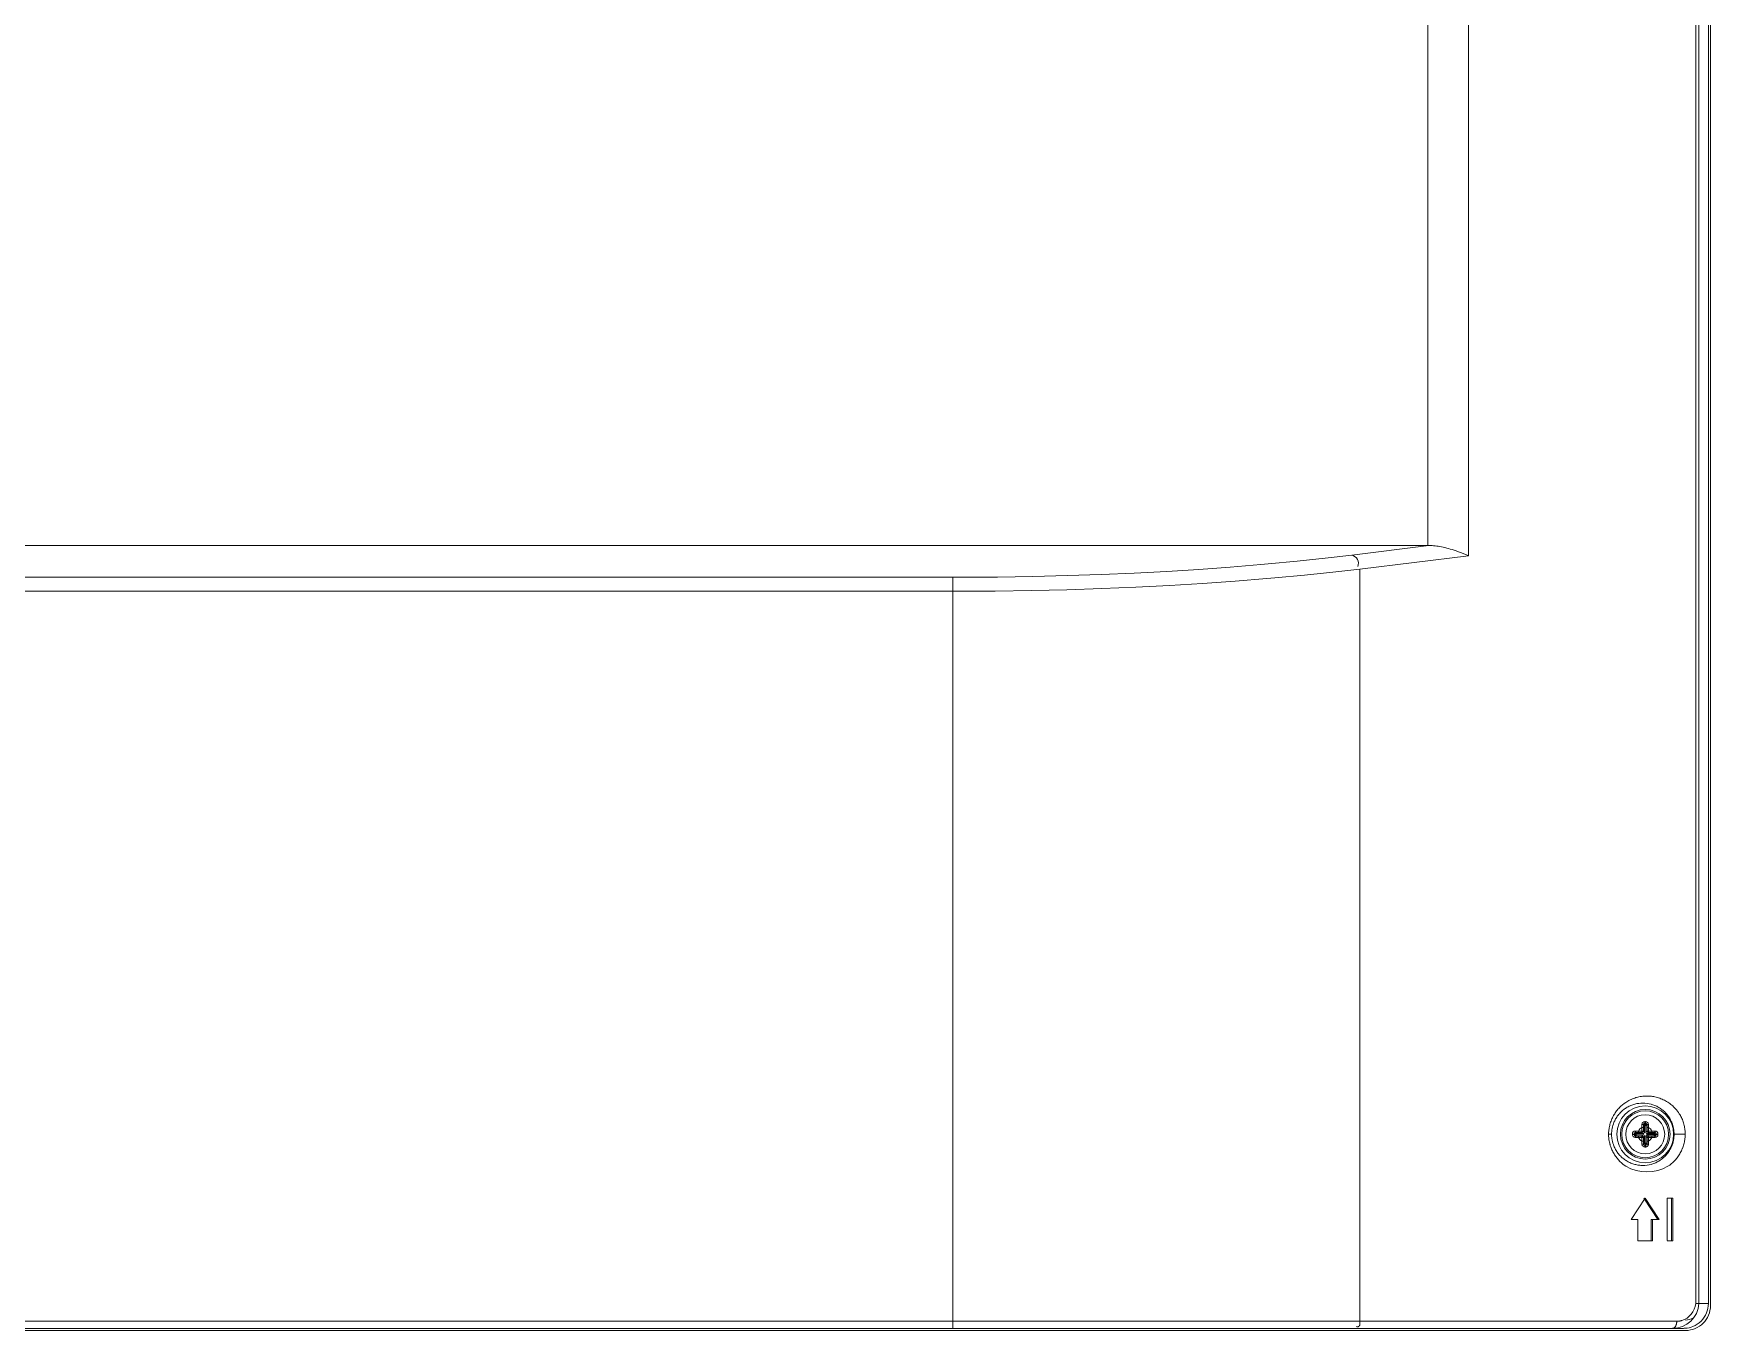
# Model space of a CAD drawing. Extents: x -382 to 1420, y -377 to 265.
# Drawn here: x -180.55 to -171.25, y -25.76 to -18.56 of the extents above; entities that cross this region are included whole.
import ezdxf

# ---------------------------------------------------------------- set-up
doc = ezdxf.new("R2010")
doc.units = 0
doc.header["$MEASUREMENT"] = 0
doc.layers.add('PDF_レイヤー 1', color=7, linetype='CONTINUOUS')

msp = doc.modelspace()

# ---------------------------------------------------------------- linework, layer by layer
at = {"layer": 'PDF_レイヤー 1', "lineweight": 0}
for points in [[(-223.44117, -25.76022), (-171.38649, -25.76022, 0.4143145), (-171.24868, -25.62245), (-171.24868, 6.93063, 0.4143145), (-171.38648, 7.06835), (-228.48682, 7.06835, 0.4143145), (-228.62463, 6.93063), (-228.62463, -25.62245, 0.4143145), (-228.48684, -25.76022), (-224.79078, -25.76022)], [(-228.61284, -25.61062, 0.020237), (-228.61242, -25.62094, 0.0768274), (-228.60256, -25.66288, 0.1002389), (-228.57255, -25.70786, 0.0963949), (-228.52739, -25.73797, 0.0991788), (-228.4745, -25.74841), (-171.39888, -25.74841, 0.0213893), (-171.38909, -25.748, 0.077189), (-171.34599, -25.73801, 0.1002389), (-171.30103, -25.708, 0.1012685), (-171.27092, -25.66312, 0.0994966), (-171.26046, -25.61062), (-171.33059, -25.61062), (-171.33061, 6.84425), (-172.59133, 5.1687), (-172.81714, 5.16869), (-172.81714, 3.04596)], [(-171.31405, 6.84425), (-171.31405, -25.61065, -0.4131024), (-171.45848, -25.74841), (-171.45696, -25.74828), (-171.45557, -25.748), (-171.45404, -25.74758), (-171.45251, -25.74689), (-171.45085, -25.74591), (-171.44946, -25.74494), (-171.44779, -25.74355), (-171.44765, -25.74341), (-171.44612, -25.74189), (-171.4446, -25.74022), (-171.44349, -25.73842), (-171.44224, -25.73633), (-171.44099, -25.73397), (-171.43987, -25.73161), (-171.4391, -25.72917), (-171.4391, -25.72903), (-171.4384, -25.72708), (-171.43785, -25.72528), (-171.43743, -25.72319), (-171.43701, -25.72111), (-171.4366, -25.71917), (-171.43632, -25.71722), (-171.43618, -25.71514), (-171.43604, -25.7132), (-171.4359, -25.71111), (-171.4359, -25.70889)], [(-185.10948, -21.40391), (-172.81077, -21.40391), (-173.23809, -21.45668, -0.457919), (-173.20601, -21.51986)], [(-171.81391, -24.67136), (-171.81391, -24.67747), (-171.81363, -24.68358), (-171.81308, -24.68983), (-171.81252, -24.6958), (-171.81169, -24.70205), (-171.81058, -24.70844), (-171.80933, -24.71469), (-171.80794, -24.72094), (-171.80641, -24.72705), (-171.80613, -24.72802), (-171.80433, -24.73427), (-171.80225, -24.74038), (-171.80016, -24.74635), (-171.7978, -24.75232), (-171.7953, -24.75815), (-171.79266, -24.76385), (-171.78989, -24.7694), (-171.78697, -24.77482), (-171.78391, -24.7801), (-171.78072, -24.78524, 0.0558069), (-171.75075, -24.8224, 0.049463), (-171.71825, -24.8487, 0.2733489), (-171.48438, -24.8487, 0.0527935), (-171.44905, -24.81936), (-171.44489, -24.81519), (-171.441, -24.81075), (-171.43711, -24.80603), (-171.43322, -24.8013), (-171.42961, -24.79617), (-171.42614, -24.79103), (-171.42253, -24.78575), (-171.41933, -24.78033), (-171.416, -24.77464), (-171.41309, -24.76895), (-171.41017, -24.76311), (-171.40739, -24.75728), (-171.40489, -24.75117), (-171.40461, -24.75075), (-171.40239, -24.74464), (-171.40017, -24.73853), (-171.39809, -24.73242), (-171.39642, -24.72631), (-171.39461, -24.72006), (-171.39323, -24.71381), (-171.39198, -24.70756), (-171.391, -24.70145), (-171.39017, -24.69534), (-171.38948, -24.68923), (-171.38892, -24.68312), (-171.38864, -24.67715), (-171.38864, -24.67132), (-171.38864, -24.6652), (-171.38892, -24.65909), (-171.38948, -24.65284), (-171.39017, -24.64673), (-171.391, -24.64048), (-171.39198, -24.6341), (-171.39323, -24.62799), (-171.39461, -24.62174), (-171.39628, -24.61563), (-171.39656, -24.61451), (-171.39836, -24.60827), (-171.40031, -24.60215), (-171.40253, -24.59618), (-171.40475, -24.59021), (-171.40739, -24.58438), (-171.40989, -24.57868), (-171.41281, -24.57313), (-171.41558, -24.56771), (-171.41878, -24.56244), (-171.42186, -24.55726, 0.0410386), (-171.44383, -24.52863), (-171.44828, -24.52377), (-171.45314, -24.51905), (-171.45814, -24.51433), (-171.46341, -24.50975), (-171.46869, -24.50544), (-171.47425, -24.50128), (-171.47994, -24.49711), (-171.48577, -24.49336), (-171.49174, -24.48961), (-171.49786, -24.486), (-171.5041, -24.4828), (-171.51035, -24.47961), (-171.51674, -24.47669), (-171.52327, -24.47392), (-171.52994, -24.47156), (-171.53646, -24.46919), (-171.54327, -24.46725), (-171.54993, -24.46544), (-171.5566, -24.46378), (-171.56327, -24.46239), (-171.56993, -24.46142), (-171.5766, -24.46045), (-171.58326, -24.45975), (-171.59007, -24.45933), (-171.59701, -24.45906), (-171.60368, -24.45906), (-171.61062, -24.45933), (-171.61757, -24.45975), (-171.62465, -24.46045), (-171.63159, -24.46142), (-171.6384, -24.46239), (-171.64534, -24.46378), (-171.65229, -24.46544), (-171.65909, -24.46725), (-171.66201, -24.46794), (-171.66881, -24.47017), (-171.67548, -24.47253), (-171.68201, -24.47503), (-171.68839, -24.4778), (-171.69478, -24.48058), (-171.70089, -24.48378), (-171.70686, -24.48697), (-171.71284, -24.49058), (-171.71834, -24.49405, 0.0546394), (-171.75374, -24.52322), (-171.75776, -24.52752), (-171.76179, -24.53197), (-171.76568, -24.53669), (-171.76929, -24.54155), (-171.77304, -24.54655), (-171.77665, -24.55169), (-171.77998, -24.55696), (-171.78346, -24.56238), (-171.78651, -24.56794), (-171.78957, -24.57363), (-171.79248, -24.57946), (-171.79526, -24.58543), (-171.79762, -24.59141), (-171.7979, -24.59182), (-171.80026, -24.59793), (-171.80248, -24.60404), (-171.80443, -24.61029), (-171.80623, -24.6164), (-171.8079, -24.62265), (-171.80929, -24.6289), (-171.81054, -24.63515), (-171.81165, -24.64126), (-171.81248, -24.64737), (-171.81317, -24.65334), (-171.81373, -24.65946), (-171.81401, -24.66543), (-171.81392, -24.67132), (-171.7974, -24.67132, -0.0469185), (-171.7942, -24.63882, -0.050462), (-171.78452, -24.60609), (-171.7823, -24.60095), (-171.78008, -24.59595), (-171.77744, -24.59095), (-171.7748, -24.58595), (-171.77189, -24.58109), (-171.76883, -24.57623), (-171.7655, -24.5715), (-171.76217, -24.56692), (-171.75855, -24.56248), (-171.75814, -24.56164), (-171.75425, -24.5572), (-171.7505, -24.55303), (-171.74661, -24.54887), (-171.74247, -24.54491), (-171.73845, -24.5413), (-171.734, -24.53755), (-171.72956, -24.53408), (-171.72511, -24.53061), (-171.72039, -24.52741), (-171.71553, -24.52436), (-171.71067, -24.5213), (-171.71039, -24.52116), (-171.70511, -24.51838), (-171.70012, -24.51575), (-171.69498, -24.51325), (-171.6897, -24.51102), (-171.68442, -24.50894), (-171.67914, -24.50714), (-171.67401, -24.50547), (-171.66873, -24.50394, -0.0644341), (-171.62354, -24.49812)], [(-171.62351, -24.49812, -0.0645087), (-171.57824, -24.50409), (-171.5731, -24.50576), (-171.56782, -24.50729), (-171.56254, -24.50923), (-171.55727, -24.51145), (-171.55213, -24.51354), (-171.54685, -24.51618), (-171.54171, -24.51868), (-171.53671, -24.52159), (-171.53616, -24.52187), (-171.53116, -24.52493), (-171.52644, -24.52812), (-171.52171, -24.53131), (-171.51727, -24.53479), (-171.51269, -24.53826), (-171.50852, -24.54187), (-171.50451, -24.54572, -0.0557155), (-171.47958, -24.5752, -0.05009), (-171.46291, -24.60682, -0.0451684), (-171.4534, -24.63907, -0.0380446), (-171.45035, -24.67132), (-171.38868, -24.67132)], [(-171.64824, -24.661), (-171.64991, -24.661), (-171.65144, -24.66114), (-171.65311, -24.66114), (-171.65477, -24.66114), (-171.6563, -24.66114), (-171.65783, -24.66114), (-171.65949, -24.66127), (-171.66033, -24.66127), (-171.66185, -24.66127), (-171.66352, -24.66141), (-171.66435, -24.66141), (-171.66463, -24.66086), (-171.66477, -24.6603), (-171.66491, -24.66002), (-171.66505, -24.65919), (-171.66519, -24.6585), (-171.66519, -24.65836), (-171.66533, -24.65753), (-171.66547, -24.65669), (-171.6656, -24.65586), (-171.6656, -24.65503), (-171.6656, -24.65419), (-171.66572, -24.65341, 0.4136881), (-171.68159, -24.66982), (-171.68159, -24.67009), (-171.68159, -24.67037), (-171.68159, -24.67079), (-171.68159, -24.67107), (-171.68159, -24.67134), (-171.68159, -24.67162), (-171.68159, -24.6719), (-171.68159, -24.67232), (-171.68159, -24.67259), (-171.68156, -24.6728), (-171.68045, -24.6728), (-171.67948, -24.6728), (-171.67837, -24.6728), (-171.6774, -24.6728), (-171.67628, -24.6728), (-171.67517, -24.6728), (-171.6742, -24.6728), (-171.67323, -24.6728), (-171.67253, -24.6728), (-171.67142, -24.6728), (-171.66965, -24.67136), (-171.66867, -24.67205), (-171.66756, -24.67261), (-171.66659, -24.67316), (-171.6659, -24.67344), (-171.66465, -24.67386), (-171.6634, -24.67427), (-171.66229, -24.67455), (-171.66117, -24.67483), (-171.65992, -24.67497), (-171.65867, -24.67511), (-171.65826, -24.67511)], [(-171.62883, -24.61651, 0.0066664), (-171.62869, -24.63387, 0.1728735), (-171.64827, -24.65346, 0.0164704), (-171.66572, -24.65341)], [(-171.60796, -24.65986), (-171.60796, -24.66014), (-171.60782, -24.66041), (-171.60782, -24.66055), (-171.60768, -24.66083), (-171.60754, -24.66111), (-171.60754, -24.66139), (-171.6074, -24.66152), (-171.6074, -24.6618), (-171.60726, -24.66208), (-171.60728, -24.66241), (-171.60728, -24.66214), (-171.60714, -24.66186), (-171.60714, -24.66158), (-171.60714, -24.66144), (-171.60714, -24.66116), (-171.60714, -24.66089), (-171.60714, -24.66061), (-171.607, -24.66061), (-171.607, -24.66033), (-171.607, -24.66019), (-171.60701, -24.65994), (-171.60067, -24.65337, 0.3445724), (-171.59301, -24.66098), (-171.5994, -24.66751), (-171.59968, -24.66751), (-171.59996, -24.66751), (-171.60024, -24.66751), (-171.60037, -24.66751), (-171.60065, -24.66751), (-171.60093, -24.66765), (-171.60121, -24.66765), (-171.60135, -24.66765), (-171.60162, -24.66765), (-171.60185, -24.66764, -0.2781733), (-171.60794, -24.65991), (-171.607, -24.65996), (-171.607, -24.62399), (-171.60797, -24.62399)], [(-171.57336, -24.68922, 0.0166665), (-171.55596, -24.68927), (-171.55596, -24.68844), (-171.5561, -24.68761), (-171.5561, -24.68677), (-171.55624, -24.68594), (-171.55624, -24.68511), (-171.55652, -24.68427), (-171.55652, -24.68413), (-171.55666, -24.68344), (-171.55679, -24.68261), (-171.55693, -24.68233), (-171.55707, -24.68177), (-171.55735, -24.68122), (-171.56346, -24.67511), (-171.59943, -24.6743), (-171.56346, -24.6743), (-171.56332, -24.6743), (-171.56249, -24.67416), (-171.56166, -24.67388), (-171.5611, -24.67347), (-171.56068, -24.67319), (-171.56041, -24.6725), (-171.56013, -24.67194), (-171.55999, -24.67138), (-171.56013, -24.67069), (-171.56041, -24.67014), (-171.56068, -24.66944), (-171.5611, -24.66916), (-171.56166, -24.66875), (-171.56249, -24.66847), (-171.56332, -24.66833), (-171.56346, -24.66833), (-171.5994, -24.66834), (-171.5994, -24.66751), (-171.56346, -24.6675), (-171.56346, -24.66752), (-171.55735, -24.66141), (-171.55707, -24.66086), (-171.55693, -24.66044), (-171.55679, -24.66016), (-171.55666, -24.65933), (-171.55652, -24.6585), (-171.55652, -24.65836), (-171.55624, -24.65753), (-171.55624, -24.65669), (-171.5561, -24.65586), (-171.5561, -24.65503), (-171.55596, -24.65419), (-171.55596, -24.65336, 0.0166665), (-171.5734, -24.65341), (-171.60062, -24.65341), (-171.60062, -24.63383)], [(-171.55596, -24.65343, -0.4136881), (-171.54016, -24.66982), (-171.54127, -24.66982), (-171.5421, -24.66982), (-171.54321, -24.66982), (-171.54432, -24.66982), (-171.54543, -24.66982), (-171.54655, -24.66982), (-171.54752, -24.66982), (-171.54849, -24.66982), (-171.54918, -24.66982), (-171.5503, -24.66982), (-171.55057, -24.66982), (-171.55207, -24.67126), (-171.55304, -24.67057), (-171.55416, -24.67001), (-171.55513, -24.66945), (-171.55582, -24.66918), (-171.55707, -24.66876), (-171.55818, -24.66834), (-171.55943, -24.66807), (-171.56054, -24.66779), (-171.56179, -24.66765), (-171.56304, -24.66751), (-171.56346, -24.66751)], [(-171.74682, -24.79337), (-171.75071, -24.78935), (-171.7546, -24.78504), (-171.75835, -24.78074), (-171.76182, -24.77629), (-171.7621, -24.77574), (-171.76557, -24.77115), (-171.76876, -24.76643), (-171.77196, -24.76157), (-171.77473, -24.75657), (-171.77751, -24.75171), (-171.78001, -24.74671), (-171.78237, -24.74171), (-171.78445, -24.73657, -0.0475237), (-171.79415, -24.70387), (-171.79484, -24.70067), (-171.7954, -24.69748), (-171.79582, -24.69429), (-171.79623, -24.69095), (-171.79665, -24.68776), (-171.79665, -24.68762), (-171.79693, -24.68429), (-171.79706, -24.68109), (-171.7972, -24.6779), (-171.7972, -24.67457), (-171.79734, -24.67137)], [(-171.45035, -24.67132, -0.044084), (-171.45351, -24.70351, -0.0488222), (-171.46493, -24.74052, -0.0453098), (-171.47965, -24.76754, -0.0084369), (-171.48548, -24.77574), (-171.48881, -24.78004), (-171.49256, -24.78435), (-171.49618, -24.78851), (-171.50006, -24.79254), (-171.50423, -24.79643), (-171.50854, -24.80046), (-171.51284, -24.80421), (-171.51742, -24.80782), (-171.52214, -24.81129), (-171.52256, -24.81171), (-171.52742, -24.8149), (-171.53228, -24.81823), (-171.53714, -24.82115), (-171.54228, -24.82407), (-171.54728, -24.82657), (-171.55242, -24.82907), (-171.5577, -24.83129), (-171.56284, -24.83351), (-171.56811, -24.83531), (-171.57325, -24.83698), (-171.57839, -24.83851, -0.0644041), (-171.62354, -24.84449), (-171.62895, -24.84436), (-171.63437, -24.84408), (-171.63979, -24.84366), (-171.64534, -24.84297), (-171.6509, -24.84213), (-171.65659, -24.84116), (-171.66215, -24.83991), (-171.66784, -24.83852), (-171.6734, -24.83686), (-171.67909, -24.83505), (-171.68451, -24.83311), (-171.68478, -24.83297), (-171.6902, -24.83075), (-171.69575, -24.82852), (-171.70103, -24.82602), (-171.70617, -24.82339), (-171.71131, -24.82061), (-171.71617, -24.81769), (-171.72089, -24.81464), (-171.72561, -24.81144), (-171.7302, -24.80811), (-171.7345, -24.80478), (-171.73853, -24.80117), (-171.74242, -24.79769)], [(-171.62883, -24.7261), (-171.62883, -24.7243), (-171.62883, -24.72277), (-171.62883, -24.7218), (-171.62883, -24.72013), (-171.62883, -24.71833), (-171.62883, -24.71666), (-171.62883, -24.71485), (-171.62883, -24.71305), (-171.62883, -24.71138), (-171.62869, -24.70958), (-171.62864, -24.7088, -0.1728735), (-171.64822, -24.68922), (-171.65002, -24.68922), (-171.65169, -24.68922), (-171.65349, -24.68936), (-171.6553, -24.68936), (-171.65697, -24.68936), (-171.65711, -24.68936), (-171.65877, -24.68936), (-171.66044, -24.68936), (-171.66224, -24.68936), (-171.66391, -24.68936), (-171.66574, -24.68927), (-171.6656, -24.68844), (-171.6656, -24.68761), (-171.6656, -24.68677), (-171.66547, -24.68594), (-171.66533, -24.68511), (-171.66519, -24.68427), (-171.66519, -24.68413), (-171.66505, -24.6833), (-171.66477, -24.68247), (-171.66477, -24.68219), (-171.66463, -24.68177), (-171.66435, -24.68122), (-171.65826, -24.67513), (-171.65826, -24.6743), (-171.62218, -24.67427), (-171.62218, -24.67511), (-171.65829, -24.67511, -1.1382395), (-171.65826, -24.66833), (-171.62215, -24.66751), (-171.65826, -24.66751), (-171.66434, -24.66134), (-171.66545, -24.66148), (-171.66615, -24.66162), (-171.66726, -24.66204), (-171.66809, -24.66273), (-171.66878, -24.66343), (-171.66934, -24.66398), (-171.6699, -24.66495), (-171.67045, -24.6662), (-171.67087, -24.66718), (-171.67101, -24.66843), (-171.67101, -24.66968), (-171.67101, -24.66982), (-171.67142, -24.66982), (-171.67253, -24.66982), (-171.67323, -24.66982), (-171.6742, -24.66982), (-171.67517, -24.66982), (-171.67628, -24.66982), (-171.6774, -24.66982), (-171.67837, -24.66982), (-171.67948, -24.66982), (-171.68045, -24.66982), (-171.68156, -24.66982, 0.4136881), (-171.66576, -24.68919)], [(-171.61987, -24.67498, -0.2781733), (-171.61444, -24.6802), (-171.61444, -24.68048), (-171.61458, -24.68076), (-171.61458, -24.68104), (-171.61458, -24.68118), (-171.61458, -24.68145), (-171.61458, -24.68173), (-171.61458, -24.68201), (-171.61458, -24.68229), (-171.61458, -24.68243), (-171.61457, -24.68269), (-171.62105, -24.68926, 0.3607235), (-171.62869, -24.68166), (-171.62869, -24.70874), (-171.62109, -24.7088), (-171.62109, -24.68922), (-171.64822, -24.68926), (-171.64822, -24.68162), (-171.6287, -24.68163), (-171.62218, -24.67511), (-171.62204, -24.67511), (-171.62176, -24.67511), (-171.62148, -24.67511), (-171.62121, -24.67511), (-171.62107, -24.67511), (-171.62079, -24.67497), (-171.62051, -24.67497), (-171.62023, -24.67497), (-171.61996, -24.67497), (-171.61982, -24.675), (-171.61996, -24.67486), (-171.62023, -24.67486), (-171.62051, -24.67472), (-171.62079, -24.67472), (-171.62107, -24.67458), (-171.62121, -24.67444), (-171.62148, -24.67444), (-171.62176, -24.6743), (-171.62204, -24.6743), (-171.61987, -24.67498)], [(-171.55735, -24.68122), (-171.55818, -24.68122), (-171.55985, -24.68136), (-171.56124, -24.68136), (-171.56221, -24.68136), (-171.56374, -24.6815), (-171.56541, -24.6815), (-171.56693, -24.6815), (-171.5686, -24.6815), (-171.57027, -24.6815), (-171.57179, -24.68163), (-171.57331, -24.68162), (-171.59303, -24.68162), (-171.60183, -24.67497, 0.284871), (-171.60794, -24.68268), (-171.60794, -24.71864), (-171.607, -24.71863), (-171.60089, -24.72474), (-171.60033, -24.72502), (-171.59992, -24.72516), (-171.59964, -24.7253), (-171.5988, -24.72544), (-171.59797, -24.72571), (-171.59783, -24.72571), (-171.597, -24.72585), (-171.59617, -24.72599), (-171.59533, -24.72599), (-171.5945, -24.72613), (-171.59367, -24.72613), (-171.59292, -24.72614), (-171.59292, -24.72725), (-171.59319, -24.72892), (-171.59375, -24.73073), (-171.59431, -24.73225), (-171.59486, -24.73378), (-171.59583, -24.73517), (-171.59694, -24.73656), (-171.59778, -24.73739), (-171.59917, -24.73864), (-171.60055, -24.73948), (-171.60153, -24.74003), (-171.60305, -24.74086), (-171.60486, -24.74142), (-171.60639, -24.74184), (-171.60833, -24.74198), (-171.61228, -24.74198), (-171.61214, -24.74198), (-171.612, -24.74198), (-171.61186, -24.74198), (-171.61172, -24.74198), (-171.61158, -24.74198), (-171.61144, -24.74198), (-171.6113, -24.74198), (-171.61116, -24.74198), (-171.61103, -24.74198), (-171.61079, -24.74198), (-171.61065, -24.74198), (-171.61051, -24.74198), (-171.61037, -24.74198), (-171.61023, -24.74198), (-171.6101, -24.74198), (-171.60996, -24.74198), (-171.60982, -24.74198), (-171.60968, -24.74198), (-171.6094, -24.74198), (-171.60926, -24.74198, -0.4160873), (-171.62889, -24.72613), (-171.62805, -24.72613), (-171.62722, -24.72613), (-171.62639, -24.72599), (-171.62555, -24.72599), (-171.62472, -24.72585), (-171.62389, -24.72571), (-171.62361, -24.72571), (-171.62305, -24.72557), (-171.62222, -24.7253), (-171.6218, -24.7253), (-171.62139, -24.72502), (-171.62069, -24.72474), (-171.62083, -24.72405), (-171.62083, -24.72238), (-171.62083, -24.72085), (-171.62097, -24.72002), (-171.62097, -24.71835), (-171.62097, -24.71669), (-171.62111, -24.71516), (-171.62111, -24.71349), (-171.62111, -24.71196), (-171.62111, -24.7103), (-171.62111, -24.70877)], [(-171.59303, -24.7087), (-171.59299, -24.68158, 0.3607235), (-171.60061, -24.68923), (-171.607, -24.6827), (-171.60728, -24.6802), (-171.60728, -24.68048), (-171.60714, -24.68076), (-171.60714, -24.68104), (-171.60714, -24.68118), (-171.60714, -24.68145), (-171.60714, -24.68173), (-171.60714, -24.68201), (-171.607, -24.68201), (-171.607, -24.68229), (-171.607, -24.68243), (-171.607, -24.6827), (-171.60794, -24.71864), (-171.60794, -24.71878), (-171.60808, -24.71962), (-171.60836, -24.72045), (-171.60864, -24.72114), (-171.60905, -24.72142), (-171.60961, -24.72184), (-171.6103, -24.72212), (-171.61086, -24.72212), (-171.61141, -24.72212), (-171.61211, -24.72184), (-171.61266, -24.72142), (-171.61294, -24.72114), (-171.61336, -24.72045), (-171.61364, -24.71962), (-171.61378, -24.71878), (-171.61378, -24.71864), (-171.61378, -24.6827), (-171.61458, -24.68268), (-171.61458, -24.71864), (-171.61375, -24.71864, 0.1519287), (-171.61079, -24.73003), (-171.61075, -24.73153), (-171.61228, -24.73153), (-171.61079, -24.73153), (-171.60943, -24.73153), (-171.60943, -24.73195), (-171.60943, -24.73292), (-171.60943, -24.73362), (-171.60943, -24.73459), (-171.60943, -24.7357), (-171.60943, -24.73681), (-171.60929, -24.73778), (-171.60929, -24.73889), (-171.60929, -24.74), (-171.60929, -24.74098), (-171.61228, -24.74195), (-171.61228, -24.74098), (-171.61228, -24.74), (-171.61228, -24.73889), (-171.61228, -24.73778), (-171.61228, -24.73681), (-171.61228, -24.7357), (-171.61228, -24.73459), (-171.61228, -24.73362), (-171.61228, -24.73292), (-171.61228, -24.73195), (-171.61228, -24.73153), (-171.61241, -24.73153), (-171.61366, -24.73153), (-171.61491, -24.73125), (-171.61603, -24.73098), (-171.61714, -24.73042), (-171.61811, -24.72973), (-171.61866, -24.72931), (-171.6195, -24.72862), (-171.62005, -24.72764), (-171.62047, -24.72667), (-171.62061, -24.72584), (-171.62075, -24.72473)], [(-171.57336, -24.68158), (-171.57336, -24.68922), (-171.60062, -24.68916), (-171.60062, -24.70874), (-171.59299, -24.70874, -0.0066664), (-171.59289, -24.7261)], [(-171.556, -24.68922, 0.4136881), (-171.54016, -24.6728), (-171.54127, -24.6728), (-171.5421, -24.6728), (-171.54321, -24.6728), (-171.54432, -24.6728), (-171.54543, -24.6728), (-171.54655, -24.6728), (-171.54752, -24.6728), (-171.54849, -24.6728), (-171.54918, -24.6728), (-171.5503, -24.6728), (-171.55057, -24.6728), (-171.55207, -24.67136), (-171.55304, -24.67205), (-171.55416, -24.67261), (-171.55513, -24.67316), (-171.55568, -24.67344), (-171.55693, -24.67386), (-171.55804, -24.67427), (-171.55929, -24.67455), (-171.56054, -24.67483), (-171.56166, -24.67497), (-171.56291, -24.67511), (-171.56346, -24.67511), (-171.56346, -24.67427)], [(-228.43748, -25.70896), (-171.43581, -25.70889), (-171.43317, -25.70889), (-171.43039, -25.70889), (-171.42761, -25.70861), (-171.42483, -25.70861), (-171.4222, -25.70833), (-171.41942, -25.70792), (-171.41664, -25.7075), (-171.41386, -25.70695), (-171.41122, -25.70639), (-171.40859, -25.7057), (-171.40845, -25.7057, 0.3058217), (-171.33059, -25.61062)]]:
    msp.add_lwpolyline(points, format="xyb", dxfattribs=at)
for points in [[(-171.26047, 6.91931), (-171.26047, -25.61058)], [(-172.59133, 5.1687), (-172.59133, -21.45993), (-172.60299, -21.45507), (-172.61646, -21.44966), (-172.62924, -21.44452), (-172.64174, -21.4398), (-172.64771, -21.43771), (-172.65938, -21.43355), (-172.67063, -21.42966), (-172.68146, -21.42633), (-172.69215, -21.42299), (-172.70229, -21.42022), (-172.71229, -21.41758), (-172.72201, -21.41522), (-172.73159, -21.41299), (-172.74076, -21.41105), (-172.74992, -21.40938), (-172.75881, -21.40786), (-172.7677, -21.40661), (-172.77617, -21.40549), (-172.78464, -21.4048), (-172.79298, -21.40411), (-172.80117, -21.40369), (-172.80909, -21.40327), (-172.81714, -21.40327)], [(-172.81714, -21.40391), (-172.81714, -2.38657)], [(-173.23812, -21.45667), (-173.38741, -21.47417), (-173.54212, -21.49056), (-173.70363, -21.50583), (-173.74335, -21.50944), (-173.91431, -21.52347), (-174.08832, -21.53611), (-174.26539, -21.54708), (-174.44565, -21.55666), (-174.62952, -21.56444), (-174.81701, -21.57069), (-175.00852, -21.57541), (-175.20419, -21.57847), (-175.40473, -21.57985), (-175.45112, -21.57985)], [(-173.19418, -25.70902), (-173.19418, -21.53439), (-172.59131, -21.45995)], [(-185.19682, -21.65744), (-185.19682, -21.57981), (-175.45102, -21.57981)], [(-173.19418, -21.53439), (-173.34458, -21.55161), (-173.50165, -21.56799), (-173.6665, -21.58341), (-173.70983, -21.58716), (-173.88689, -21.60132), (-174.06702, -21.6141), (-174.25019, -21.62507), (-174.43643, -21.63465), (-174.62613, -21.64257), (-174.81931, -21.64882), (-175.01652, -21.65326), (-175.21761, -21.65618), (-175.42328, -21.65743), (-175.45217, -21.65743)], [(-175.45214, -25.74841), (-175.45214, -21.57976)], [(-175.45214, -21.65739), (-185.19683, -21.65739)], [(-171.62889, -24.61649), (-171.62805, -24.61649), (-171.62722, -24.61649), (-171.62639, -24.61663), (-171.62555, -24.61663), (-171.62472, -24.61676), (-171.62389, -24.6169), (-171.62361, -24.6169), (-171.62277, -24.61718), (-171.62208, -24.61732), (-171.6218, -24.61746), (-171.62125, -24.6176), (-171.62069, -24.61788), (-171.61458, -24.62399), (-171.61458, -24.62343), (-171.61458, -24.62218), (-171.6143, -24.62107), (-171.61403, -24.61996), (-171.61375, -24.61871), (-171.61347, -24.61746), (-171.61291, -24.61635), (-171.61264, -24.61565), (-171.61208, -24.61454), (-171.61166, -24.61357), (-171.61083, -24.6126)], [(-171.62109, -24.65346), (-171.62109, -24.63387), (-171.62873, -24.63387)], [(-171.62869, -24.66101), (-171.62869, -24.63393)], [(-171.62109, -24.63387), (-171.62109, -24.63304), (-171.62109, -24.63137), (-171.62109, -24.62985), (-171.62109, -24.62915), (-171.62109, -24.62749), (-171.62096, -24.62582), (-171.62096, -24.62429), (-171.62096, -24.62263), (-171.62082, -24.62096), (-171.62082, -24.61943), (-171.62068, -24.6179)], [(-171.62069, -24.61788), (-171.62055, -24.61676), (-171.62041, -24.61593), (-171.62, -24.61496), (-171.61944, -24.61413), (-171.61861, -24.61329), (-171.61805, -24.61288), (-171.61722, -24.61218), (-171.61708, -24.61204), (-171.61583, -24.61163), (-171.61472, -24.61121), (-171.61347, -24.61107), (-171.61222, -24.61107)], [(-171.61378, -24.65996), (-171.61378, -24.62399), (-171.61461, -24.62399)], [(-171.61444, -24.66241), (-171.61444, -24.66214), (-171.61458, -24.66186), (-171.61458, -24.66158), (-171.61458, -24.66144), (-171.61458, -24.66116), (-171.61458, -24.66089), (-171.61458, -24.66061), (-171.61458, -24.66033), (-171.61458, -24.66019), (-171.61458, -24.65991), (-171.61458, -24.62394)], [(-171.61378, -24.62399), (-171.61378, -24.62385), (-171.61364, -24.62301), (-171.61336, -24.62218), (-171.61294, -24.62149), (-171.61266, -24.62121), (-171.61211, -24.62079), (-171.61141, -24.62051), (-171.61086, -24.62051), (-171.6103, -24.62051), (-171.60961, -24.62079), (-171.60905, -24.62121), (-171.60864, -24.62149), (-171.60836, -24.62218), (-171.60808, -24.62301), (-171.60794, -24.62385), (-171.60794, -24.62399), (-171.60794, -24.65996)], [(-171.61079, -24.60066), (-171.61107, -24.60066), (-171.61121, -24.60066), (-171.61135, -24.60066), (-171.61148, -24.60066), (-171.61162, -24.60066), (-171.61176, -24.60066), (-171.6119, -24.60066), (-171.61204, -24.60066), (-171.61218, -24.60066), (-171.61232, -24.60066)], [(-171.61079, -24.61258), (-171.61232, -24.61106)], [(-171.61079, -24.6111), (-171.61232, -24.6111)], [(-171.61228, -24.6111), (-171.61228, -24.61068), (-171.61228, -24.60971), (-171.61228, -24.60902), (-171.61228, -24.60804), (-171.61228, -24.60693), (-171.61228, -24.60582), (-171.61228, -24.60485), (-171.61228, -24.60374), (-171.61228, -24.60263), (-171.61228, -24.60166), (-171.61228, -24.60068)], [(-171.61082, -24.6111), (-171.60943, -24.6111), (-171.61082, -24.61263)], [(-171.61075, -24.6126), (-171.61005, -24.61357), (-171.6095, -24.61454), (-171.60894, -24.61565), (-171.6088, -24.61621), (-171.60839, -24.61732), (-171.60797, -24.61857), (-171.60755, -24.61982), (-171.60742, -24.62107), (-171.60714, -24.62204), (-171.607, -24.62329), (-171.607, -24.62399), (-171.60089, -24.61788), (-171.60033, -24.6176), (-171.59992, -24.61732), (-171.5995, -24.61732), (-171.59867, -24.61704), (-171.59797, -24.6169), (-171.59783, -24.6169), (-171.597, -24.61676), (-171.59617, -24.61663), (-171.59533, -24.61663), (-171.5945, -24.61649), (-171.59367, -24.61649), (-171.59283, -24.61649)], [(-171.66965, -24.67132), (-171.67103, -24.67284)], [(-171.66435, -24.68122), (-171.66547, -24.68108), (-171.66616, -24.68094), (-171.66727, -24.68052), (-171.66797, -24.67983), (-171.6688, -24.67913), (-171.66935, -24.67858), (-171.66991, -24.67775), (-171.67005, -24.67747), (-171.6706, -24.67636), (-171.67088, -24.67511), (-171.67102, -24.67386), (-171.67102, -24.67275)], [(-171.67101, -24.67273), (-171.67101, -24.66982), (-171.66962, -24.67134)], [(-171.66965, -24.67126), (-171.66867, -24.67057), (-171.66756, -24.67001), (-171.66659, -24.66945), (-171.6659, -24.66918), (-171.66479, -24.66876), (-171.66354, -24.66834), (-171.66242, -24.66807), (-171.66117, -24.66779), (-171.66006, -24.66765), (-171.65881, -24.66751), (-171.65826, -24.66751), (-171.65826, -24.66834)], [(-171.64822, -24.68162), (-171.64905, -24.68162), (-171.65072, -24.68148), (-171.65224, -24.68148), (-171.65308, -24.68148), (-171.65474, -24.68148), (-171.65641, -24.68148), (-171.6578, -24.68148), (-171.65947, -24.68134), (-171.66113, -24.68134), (-171.66266, -24.68134), (-171.66433, -24.6812)], [(-171.61987, -24.66765), (-171.62001, -24.66779), (-171.62029, -24.66779), (-171.62057, -24.66793), (-171.62084, -24.66793), (-171.62112, -24.66807), (-171.62126, -24.6682), (-171.62154, -24.6682), (-171.62182, -24.66834), (-171.62209, -24.66834), (-171.62223, -24.66834)], [(-171.62218, -24.66833), (-171.62218, -24.6675)], [(-171.62218, -24.66751), (-171.62204, -24.66751), (-171.62176, -24.66751), (-171.62148, -24.66751), (-171.62121, -24.66751), (-171.62107, -24.66751), (-171.62079, -24.66765), (-171.62051, -24.66765), (-171.62023, -24.66765), (-171.61996, -24.66765), (-171.61982, -24.66765)], [(-171.61458, -24.71864), (-171.62069, -24.72476)], [(-171.61378, -24.65991), (-171.61378, -24.66019), (-171.61378, -24.66047), (-171.61391, -24.66061), (-171.61405, -24.66089), (-171.61405, -24.66116), (-171.61419, -24.66144), (-171.61433, -24.66158), (-171.61433, -24.66186), (-171.61447, -24.66214), (-171.61447, -24.66241)], [(-171.607, -24.71864), (-171.607, -24.7192), (-171.60714, -24.72045), (-171.60728, -24.72156), (-171.60755, -24.72267), (-171.60783, -24.72392), (-171.60825, -24.72517), (-171.60867, -24.72628), (-171.60894, -24.72698), (-171.6095, -24.72809), (-171.61005, -24.72906), (-171.61075, -24.73003)], [(-171.60089, -24.72474), (-171.60103, -24.72585), (-171.6013, -24.72669), (-171.60172, -24.72766), (-171.60228, -24.72849), (-171.60297, -24.72932), (-171.60367, -24.72974), (-171.6045, -24.73044), (-171.60464, -24.73057), (-171.60575, -24.73099), (-171.607, -24.73141), (-171.60825, -24.73155), (-171.6095, -24.73155)], [(-171.5994, -24.66833), (-171.59968, -24.66833), (-171.59996, -24.66833), (-171.60024, -24.66819), (-171.60051, -24.66819), (-171.60065, -24.66805), (-171.60093, -24.66791), (-171.60121, -24.66791), (-171.60135, -24.66777), (-171.60162, -24.66777), (-171.6019, -24.66764)], [(-171.60183, -24.67497), (-171.60155, -24.67483), (-171.60128, -24.67483), (-171.60114, -24.67469), (-171.60086, -24.67469), (-171.60058, -24.67455), (-171.60044, -24.67441), (-171.60017, -24.67441), (-171.59989, -24.67427), (-171.59961, -24.67427), (-171.59933, -24.67427)], [(-171.60062, -24.70874), (-171.60062, -24.70958), (-171.60062, -24.71124), (-171.60062, -24.71277), (-171.60062, -24.71346), (-171.60062, -24.71513), (-171.60062, -24.7168), (-171.60076, -24.71833), (-171.60076, -24.71999), (-171.60076, -24.72166), (-171.6009, -24.72319), (-171.6009, -24.72471)], [(-171.5994, -24.6743), (-171.5994, -24.67513)], [(-171.57336, -24.66101), (-171.57253, -24.66101), (-171.57086, -24.66115), (-171.56947, -24.66115), (-171.56864, -24.66115), (-171.56697, -24.66115), (-171.56531, -24.66115), (-171.56378, -24.66115), (-171.56225, -24.66129), (-171.56059, -24.66129), (-171.55892, -24.66129), (-171.55739, -24.66143)], [(-171.55057, -24.6728), (-171.55057, -24.67294), (-171.55071, -24.67419), (-171.55085, -24.67544), (-171.55113, -24.67641), (-171.55168, -24.67766), (-171.55238, -24.67863), (-171.5528, -24.67919), (-171.55363, -24.67988), (-171.55446, -24.68058), (-171.55557, -24.681), (-171.55627, -24.68113), (-171.55738, -24.68127)], [(-171.55735, -24.66141), (-171.55624, -24.66155), (-171.55554, -24.66169), (-171.55443, -24.66211), (-171.55374, -24.6628), (-171.55277, -24.6635), (-171.55235, -24.66405), (-171.55166, -24.66489), (-171.55166, -24.66516), (-171.5511, -24.66627), (-171.55082, -24.66752), (-171.55055, -24.66877), (-171.55055, -24.66989)], [(-171.55206, -24.67132), (-171.55053, -24.66979)], [(-171.54013, -24.6728), (-171.54013, -24.67252), (-171.54013, -24.67225), (-171.54013, -24.67183), (-171.54013, -24.67155), (-171.54013, -24.67127), (-171.54013, -24.671), (-171.54013, -24.67072), (-171.54013, -24.6703), (-171.54013, -24.67002), (-171.54013, -24.66989)], [(-171.61079, -25.02556), (-171.68842, -25.14375)], [(-171.61757, -25.02556), (-171.53994, -25.14375)], [(-171.53321, -25.14368), (-171.61085, -25.02549)], [(-171.48981, -25.02556), (-171.48981, -25.26179)], [(-171.45754, -25.02556), (-171.48976, -25.02556)], [(-171.46432, -25.2618), (-171.46432, -25.02558)], [(-171.45754, -25.2618), (-171.45754, -25.02558)], [(-171.68837, -25.14368), (-171.65115, -25.14368)], [(-171.6512, -25.2618), (-171.57052, -25.2618), (-171.57052, -25.14362)], [(-171.6512, -25.14368), (-171.6512, -25.26186)], [(-171.57729, -25.2618), (-171.57729, -25.14362)], [(-171.57729, -25.14368), (-171.53327, -25.14368)], [(-171.48981, -25.2618), (-171.4576, -25.2618)], [(-173.19418, -25.70896), (-173.19418, -25.71174), (-173.1939, -25.71535), (-173.19362, -25.71785), (-173.19348, -25.72104), (-173.19348, -25.7234), (-173.19362, -25.72562), (-173.1939, -25.72757), (-173.19432, -25.72924), (-173.19501, -25.73076), (-173.1957, -25.73229), (-173.19654, -25.73368), (-173.19751, -25.73493), (-173.19876, -25.7359), (-173.20015, -25.73715), (-173.2007, -25.73743), (-173.20237, -25.7384), (-173.2039, -25.73923), (-173.20543, -25.73965), (-173.20681, -25.74007), (-173.2082, -25.74007), (-173.20918, -25.74007), (-173.21015, -25.73979), (-173.21098, -25.73951), (-173.21168, -25.73896), (-173.21223, -25.73826)]]:
    msp.add_lwpolyline(points, dxfattribs=at)
for points in [[(-171.62111, -24.65339), (-171.61458, -24.65991), (-171.61446, -24.66237, -0.2848709), (-171.62216, -24.66754), (-171.62869, -24.66101), (-171.64822, -24.66105), (-171.64822, -24.65341)], [(-171.59308, -24.66101), (-171.57336, -24.66101), (-171.57336, -24.65341, 0.1696093), (-171.59303, -24.63387), (-171.59289, -24.63304), (-171.59289, -24.63124), (-171.59289, -24.62957), (-171.59289, -24.62776), (-171.59289, -24.62596), (-171.59289, -24.62429), (-171.59289, -24.62263), (-171.59289, -24.62082), (-171.59289, -24.61985), (-171.59289, -24.61832), (-171.59289, -24.61651, 0.4136881), (-171.6093, -24.60066), (-171.60944, -24.60066), (-171.60972, -24.60066), (-171.60986, -24.60066), (-171.61, -24.60066), (-171.61014, -24.60066), (-171.61028, -24.60066), (-171.61041, -24.60066), (-171.61055, -24.60066), (-171.61069, -24.60066), (-171.60929, -24.60068), (-171.60929, -24.60166), (-171.60929, -24.60263), (-171.60929, -24.60374), (-171.60929, -24.60485), (-171.60943, -24.60582), (-171.60943, -24.60693), (-171.60943, -24.60804), (-171.60943, -24.60902), (-171.60943, -24.60971), (-171.60943, -24.61068), (-171.60943, -24.6111), (-171.60915, -24.6111), (-171.60804, -24.6111), (-171.60679, -24.61138), (-171.60568, -24.61165), (-171.60457, -24.61221), (-171.6036, -24.6129), (-171.6029, -24.61332), (-171.60221, -24.61402), (-171.60165, -24.61499), (-171.60124, -24.61596), (-171.60096, -24.61679), (-171.60089, -24.61788), (-171.60089, -24.61857), (-171.60089, -24.62024), (-171.60075, -24.62176), (-171.60075, -24.6226), (-171.60075, -24.62426), (-171.60061, -24.62593), (-171.60061, -24.62746), (-171.60061, -24.62912), (-171.60061, -24.63065), (-171.60061, -24.63232), (-171.60067, -24.63387), (-171.59303, -24.63387)]]:
    msp.add_lwpolyline(points, format="xyb", close=True, dxfattribs=at)
for centre, radius in [((-171.61087, -24.67137), 0.15754), ((-171.61074, -24.67129), 0.13774), ((-171.61083, -24.6713), 0.12998), ((-171.61079, -24.67136), 0.10823)]:
    msp.add_circle(centre, radius, dxfattribs=at)
for centre, radius, start, end in [((-171.61267, -24.61678), 0.01613, 88.587515, 178.953816), ((-171.62952, -24.65263), 0.00846, 275.328871, 354.671128), ((-171.71785, -24.71033), 0.10768, 14.833834, 16.214388), ((-171.71134, -24.65264), 0.10768, 343.785612, 345.166165), ((-171.38612, -25.62337), 0.0788, 269.737916, 300.1992)]:
    msp.add_arc(centre, radius, start, end, dxfattribs=at)
for points in [[(-171.46296, -24.60675), (-171.46351, -24.60522), (-171.46421, -24.6037), (-171.4649, -24.60217)], [(-171.59303, -24.70874), (-171.58442, -24.70472), (-171.57761, -24.69777), (-171.57331, -24.68916)], [(-171.46486, -24.74048), (-171.46416, -24.73895), (-171.46347, -24.73742), (-171.46291, -24.73589)], [(-171.45035, -24.67132), (-171.45035, -24.66965), (-171.45048, -24.66812), (-171.45048, -24.66645)], [(-171.74682, -24.79337), (-171.74543, -24.7949), (-171.7439, -24.79629), (-171.74251, -24.79768)]]:
    msp.add_open_spline(points, degree=3, dxfattribs=at)

doc.saveas('drawing.dxf')
